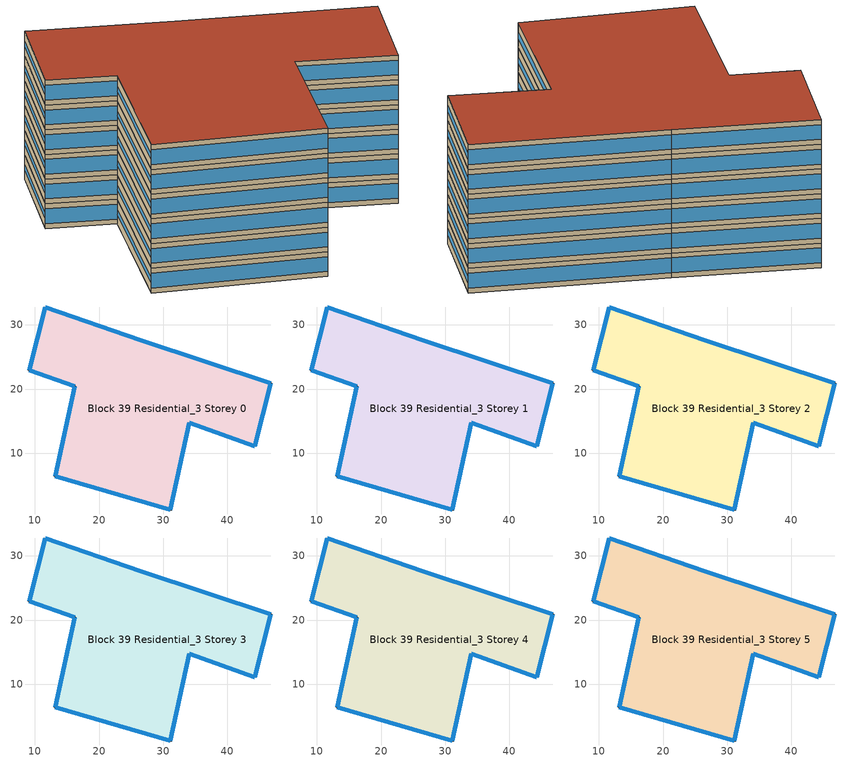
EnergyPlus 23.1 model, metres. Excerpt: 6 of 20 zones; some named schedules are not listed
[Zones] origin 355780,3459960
Block 39 Residential_3 Storey 0
 floor ground (Project Floor): 46.78,20.89 44.27,11.05 34.03,14.74 31.08,1.15 13.16,6.38 16.21,20.42 9.1,22.96 11.61,32.79 26.5,27.6 z0
 wall outside (Project Wall): 26.5,27.6 11.61,32.79 9.1,22.96 16.21,20.42 13.16,6.38 31.08,1.15 34.03,14.74 44.27,11.05 46.78,20.89 26.5,27.6 z0:3
 window (Residential_north_window_construction): 26.49,27.6 11.62,32.79 / 46.77,20.89 26.51,27.59 z0.6:2.4
 window (Residential_west_window_construction): 11.61,32.78 9.1,22.96 / 16.21,20.41 13.16,6.39 z1.2:1.8
 window (Residential_south_window_construction): 9.1,22.96 16.2,20.42 / 13.17,6.38 31.08,1.15 / 34.04,14.74 44.26,11.06 z0.6:2.4
 window (Residential_east_window_construction): 31.09,1.15 34.03,14.74 / 44.27,11.06 46.78,20.88 z1.12:1.88
 roof outside (Project Ceiling): 44.27,11.05 46.78,20.89 26.5,27.6 11.61,32.79 9.1,22.96 16.21,20.42 13.16,6.38 31.08,1.15 34.03,14.74 z3
Block 39 Residential_3 Storey 1
 floor outside (Project Floor): 46.78,20.89 44.27,11.05 34.03,14.74 31.08,1.15 13.16,6.38 16.21,20.42 9.1,22.96 11.61,32.79 26.5,27.6 z3
 wall outside (Project Wall): 26.5,27.6 11.61,32.79 9.1,22.96 16.21,20.42 13.16,6.38 31.08,1.15 34.03,14.74 44.27,11.05 46.78,20.89 26.5,27.6 z3:6
 window (Residential_north_window_construction): 26.49,27.6 11.62,32.79 / 46.77,20.89 26.51,27.59 z3.6:5.4
 window (Residential_west_window_construction): 11.61,32.78 9.1,22.96 / 16.21,20.41 13.16,6.39 z4.2:4.8
 window (Residential_south_window_construction): 9.1,22.96 16.2,20.42 / 13.17,6.38 31.08,1.15 / 34.04,14.74 44.26,11.06 z3.6:5.4
 window (Residential_east_window_construction): 31.09,1.15 34.03,14.74 / 44.27,11.06 46.78,20.88 z4.12:4.88
 roof outside (Project Ceiling): 44.27,11.05 46.78,20.89 26.5,27.6 11.61,32.79 9.1,22.96 16.21,20.42 13.16,6.38 31.08,1.15 34.03,14.74 z6
Block 39 Residential_3 Storey 2
 floor outside (Project Floor): 46.78,20.89 44.27,11.05 34.03,14.74 31.08,1.15 13.16,6.38 16.21,20.42 9.1,22.96 11.61,32.79 26.5,27.6 z6
 wall outside (Project Wall): 26.5,27.6 11.61,32.79 9.1,22.96 16.21,20.42 13.16,6.38 31.08,1.15 34.03,14.74 44.27,11.05 46.78,20.89 26.5,27.6 z6:9
 window (Residential_north_window_construction): 26.49,27.6 11.62,32.79 / 46.77,20.89 26.51,27.59 z6.6:8.4
 window (Residential_west_window_construction): 11.61,32.78 9.1,22.96 / 16.21,20.41 13.16,6.39 z7.2:7.8
 window (Residential_south_window_construction): 9.1,22.96 16.2,20.42 / 13.17,6.38 31.08,1.15 / 34.04,14.74 44.26,11.06 z6.6:8.4
 window (Residential_east_window_construction): 31.09,1.15 34.03,14.74 / 44.27,11.06 46.78,20.88 z7.12:7.88
 roof outside (Project Ceiling): 44.27,11.05 46.78,20.89 26.5,27.6 11.61,32.79 9.1,22.96 16.21,20.42 13.16,6.38 31.08,1.15 34.03,14.74 z9
Block 39 Residential_3 Storey 3
 floor outside (Project Floor): 46.78,20.89 44.27,11.05 34.03,14.74 31.08,1.15 13.16,6.38 16.21,20.42 9.1,22.96 11.61,32.79 26.5,27.6 z9
 wall outside (Project Wall): 26.5,27.6 11.61,32.79 9.1,22.96 16.21,20.42 13.16,6.38 31.08,1.15 34.03,14.74 44.27,11.05 46.78,20.89 26.5,27.6 z9:12
 window (Residential_north_window_construction): 26.49,27.6 11.62,32.79 / 46.77,20.89 26.51,27.59 z9.6:11.4
 window (Residential_west_window_construction): 11.61,32.78 9.1,22.96 / 16.21,20.41 13.16,6.39 z10.2:10.8
 window (Residential_south_window_construction): 9.1,22.96 16.2,20.42 / 13.17,6.38 31.08,1.15 / 34.04,14.74 44.26,11.06 z9.6:11.4
 window (Residential_east_window_construction): 31.09,1.15 34.03,14.74 / 44.27,11.06 46.78,20.88 z10.12:10.88
 roof outside (Project Ceiling): 44.27,11.05 46.78,20.89 26.5,27.6 11.61,32.79 9.1,22.96 16.21,20.42 13.16,6.38 31.08,1.15 34.03,14.74 z12
Block 39 Residential_3 Storey 4
 floor outside (Project Floor): 46.78,20.89 44.27,11.05 34.03,14.74 31.08,1.15 13.16,6.38 16.21,20.42 9.1,22.96 11.61,32.79 26.5,27.6 z12
 wall outside (Project Wall): 26.5,27.6 11.61,32.79 9.1,22.96 16.21,20.42 13.16,6.38 31.08,1.15 34.03,14.74 44.27,11.05 46.78,20.89 26.5,27.6 z12:15
 window (Residential_north_window_construction): 26.49,27.6 11.62,32.79 / 46.77,20.89 26.51,27.59 z12.6:14.4
 window (Residential_west_window_construction): 11.61,32.78 9.1,22.96 / 16.21,20.41 13.16,6.39 z13.2:13.8
 window (Residential_south_window_construction): 9.1,22.96 16.2,20.42 / 13.17,6.38 31.08,1.15 / 34.04,14.74 44.26,11.06 z12.6:14.4
 window (Residential_east_window_construction): 31.09,1.15 34.03,14.74 / 44.27,11.06 46.78,20.88 z13.12:13.88
 roof outside (Project Ceiling): 44.27,11.05 46.78,20.89 26.5,27.6 11.61,32.79 9.1,22.96 16.21,20.42 13.16,6.38 31.08,1.15 34.03,14.74 z15
Block 39 Residential_3 Storey 5
 floor outside (Project Floor): 46.78,20.89 44.27,11.05 34.03,14.74 31.08,1.15 13.16,6.38 16.21,20.42 9.1,22.96 11.61,32.79 26.5,27.6 z15
 wall outside (Project Wall): 26.5,27.6 11.61,32.79 9.1,22.96 16.21,20.42 13.16,6.38 31.08,1.15 34.03,14.74 44.27,11.05 46.78,20.89 26.5,27.6 z15:18
 window (Residential_north_window_construction): 26.49,27.6 11.62,32.79 / 46.77,20.89 26.51,27.59 z15.6:17.4
 window (Residential_west_window_construction): 11.61,32.78 9.1,22.96 / 16.21,20.41 13.16,6.39 z16.2:16.8
 window (Residential_south_window_construction): 9.1,22.96 16.2,20.42 / 13.17,6.38 31.08,1.15 / 34.04,14.74 44.26,11.06 z15.6:17.4
 window (Residential_east_window_construction): 31.09,1.15 34.03,14.74 / 44.27,11.06 46.78,20.88 z16.12:16.88
 roof outside (Project Ceiling): 44.27,11.05 46.78,20.89 26.5,27.6 11.61,32.79 9.1,22.96 16.21,20.42 13.16,6.38 31.08,1.15 34.03,14.74 z18
[Building]
Building_1: North Axis=0; Terrain=City; Loads Convergence Tolerance Value=0.04; Temperature Convergence Tolerance Value=0.4; Solar Distribution=FullExterior; Maximum Number of Warmup Days=25; Minimum Number of Warmup Days=6
[Site:Location]
CHN Design_Conditions: Latitude=30; Longitude=114; Time Zone=8; Elevation=12
[SIZINGPERIOD:DESIGNDAY] Day of Month=21; DryBulb Temperature Range Modifier Type=DefaultMultipliers; Humidity Condition Type=Wetbulb; Barometric Pressure=101181; Rain Indicator=No; Snow Indicator=No; Daylight Saving Time Indicator=No; Sky Clearness=0; Begin Environment Reset Mode=FullResetAtBeginEnvironment
Name | Month | Day Type | Maximum DryBulb Temperature | Daily DryBulb Temperature Range | Wetbulb or DewPoint at Maximum DryBulb | Wind Speed | Wind Direction | Solar Model Indicator | ASHRAE Clear Sky Optical Depth for Beam Irradiance taub | ASHRAE Clear Sky Optical Depth for Diffuse Irradiance taud
Ann Htg 99.6% Condns DB | 1 | WinterDesignDay | -10 | 0 | -4.8 | 1 | 340 | ASHRAEClearSky | 0 | 0
Ann Clg .4% Condns DB=>MWB | 7 | SummerDesignDay | 40 | 6.6 | 27.1 | 3.5 | 220 | ASHRAETau | 0.781 | 1.413
[MATERIAL]
DefaultMaterial: Roughness=Rough; Thickness=0.1; Conductivity=0.1; Density=1000; Specific Heat=1000; Thermal Absorptance=0.9; Solar Absorptance=0.7; Visible Absorptance=0.7
[WINDOWMATERIAL:SIMPLEGLAZINGSYSTEM] Solar Heat Gain Coefficient=0.4; Visible Transmittance=0.6
Name | UFactor
Residential_east_window; Residential_south_window; Residential_north_window | 2
Residential_west_window | 1.5
[CONSTRUCTION]
Project Wall; Project Floor; Project Ceiling: DefaultMaterial
Residential_east_window_construction: Residential_east_window
Residential_south_window_construction: Residential_south_window
Residential_west_window_construction: Residential_west_window
Residential_north_window_construction: Residential_north_window
[SPACE] Ceiling Height=autocalculate; Volume=autocalculate; Floor Area=autocalculate; Space Type=Residential
Name | Zone
Block 39 Residential_3 Storey 0_space | Block 39 Residential_3 Storey 0
Block 39 Residential_3 Storey 1_space | Block 39 Residential_3 Storey 1
Block 39 Residential_3 Storey 2_space | Block 39 Residential_3 Storey 2
Block 39 Residential_3 Storey 3_space | Block 39 Residential_3 Storey 3
Block 39 Residential_3 Storey 4_space | Block 39 Residential_3 Storey 4
Block 39 Residential_3 Storey 5_space | Block 39 Residential_3 Storey 5
[SPACELIST]
Residential: Block 39 Residential_3 Storey 0_space, Block 39 Residential_3 Storey 1_space, Block 39 Residential_3 Storey 2_space, Block 39 Residential_3 Storey 3_space, Block 39 Residential_3 Storey 4_space, Block 39 Residential_3 Storey 5_space, Block 39 Residential_3 Storey 6_space, Block 39 Residential_3 Storey 7_space, Block 39 Residential_3 Storey 8_space, Block 39 Residential_3 Storey 9_space, Block 39 Residential_3 Storey 10_space, Block 39 Residential_3 Storey 11_space, Block 39 Residential_3 Storey 12_space, Block 39 Residential_3 Storey 13_space, Block 39 Residential_3 Storey 14_space, Block 39 Residential_3 Storey 15_space, Block 39 Residential_3 Storey 16_space, Block 39 Residential_3 Storey 17_space, Block 39 Residential_3 Storey 18_space, Block 39 Residential_3 Storey 19_space
[ZONE] Type=1; Multiplier=1; Ceiling Height=autocalculate; Volume=autocalculate; Floor Area=autocalculate; Part of Total Floor Area=Yes
Block 39 Residential_3 Storey 0; Block 39 Residential_3 Storey 1; Block 39 Residential_3 Storey 2; Block 39 Residential_3 Storey 3; Block 39 Residential_3 Storey 4; Block 39 Residential_3 Storey 5
[PEOPLE]
People_for_residential: Zone or ZoneList or Space or SpaceList=Residential; Number of People Schedule=SeasonalSchedule_Schedule_residential_people; Number of People Calculation Method=People/Area; People per Floor Area=0.04; Fraction Radiant=0.3; Sensible Heat Fraction=autocalculate; Activity Level Schedule=SeasonalSchedule_Schedule_residential_activity; Carbon Dioxide Generation Rate=3.82e-08; Enable ASHRAE 55 Comfort Warnings=No; Mean Radiant Temperature Calculation Type=ZoneAveraged; Clothing Insulation Calculation Method=ClothingInsulationSchedule; Cold Stress Temperature Threshold=15.56; Heat Stress Temperature Threshold=30
[LIGHTS]
Light_for_residential: Zone or ZoneList or Space or SpaceList=Residential; Schedule=SeasonalSchedule_residential_lighting; Design Level Calculation Method=Watts/Area; Watts per Zone Floor Area=5; Return Air Fraction=0; Fraction Radiant=0.32; Fraction Visible=0.25; Fraction Replaceable=1; EndUse Subcategory=General; Return Air Fraction Calculated from Plenum Temperature=No; Return Air Fraction Function of Plenum Temperature Coefficient 1=0; Return Air Fraction Function of Plenum Temperature Coefficient 2=0
[ELECTRICEQUIPMENT]
Equipment_for_residential: Zone or ZoneList or Space or SpaceList=Residential; Schedule=SeasonalSchedule_Schedule_residential_equipment; Design Level Calculation Method=Watts/Area; Watts per Zone Floor Area=3.8; Fraction Latent=0; Fraction Radiant=0; Fraction Lost=0; EndUse Subcategory=Electric Equipment
[DAYLIGHTING:CONTROLS] Illuminance Setpoint at Reference Point 1=300
Name | Zone or Space | Glare Calculation Daylighting Reference Point | Daylighting Reference Point 1
Dlight_Block 39 Residential_3 Storey 0 | Block 39 Residential_3 Storey 0 | Rpoint_Block 39 Residential_3 Storey 0 | Rpoint_Block 39 Residential_3 Storey 0
Dlight_Block 39 Residential_3 Storey 1 | Block 39 Residential_3 Storey 1 | Rpoint_Block 39 Residential_3 Storey 1 | Rpoint_Block 39 Residential_3 Storey 1
Dlight_Block 39 Residential_3 Storey 2 | Block 39 Residential_3 Storey 2 | Rpoint_Block 39 Residential_3 Storey 2 | Rpoint_Block 39 Residential_3 Storey 2
Dlight_Block 39 Residential_3 Storey 3 | Block 39 Residential_3 Storey 3 | Rpoint_Block 39 Residential_3 Storey 3 | Rpoint_Block 39 Residential_3 Storey 3
Dlight_Block 39 Residential_3 Storey 4 | Block 39 Residential_3 Storey 4 | Rpoint_Block 39 Residential_3 Storey 4 | Rpoint_Block 39 Residential_3 Storey 4
Dlight_Block 39 Residential_3 Storey 5 | Block 39 Residential_3 Storey 5 | Rpoint_Block 39 Residential_3 Storey 5 | Rpoint_Block 39 Residential_3 Storey 5
[HVACTEMPLATE:THERMOSTAT]
Name | Heating Setpoint Schedule | Cooling Setpoint Schedule
Thermostat_for_office | SeasonalSchedule_office_heating | SeasonalSchedule_office_cooling
Thermostat_for_commercial | SeasonalSchedule_commerical_heating | SeasonalSchedule_commerical_cooling
Thermostat_for_residential | SeasonalSchedule_residential_heating | SeasonalSchedule_residential_cooling
Thermostat_for_school | SeasonalSchedule_school_heating | SeasonalSchedule_school_cooling
Thermostat_for_hospital | SeasonalSchedule_hospital_heating | SeasonalSchedule_hospital_cooling
Thermostat_for_industrial | SeasonalSchedule_Industrial_heating | SeasonalSchedule_Industrial_cooling
Thermostat_for_transport | SeasonalSchedule_transport_heating | SeasonalSchedule_transport_cooling
Thermostat_for_administration | SeasonalSchedule_administration_heating | SeasonalSchedule_administration_cooling
[HVACTEMPLATE:ZONE:IDEALLOADSAIRSYSTEM] Template Thermostat=Thermostat_for_residential; Maximum Heating Supply Air Temperature=50; Minimum Cooling Supply Air Temperature=13; Maximum Heating Supply Air Humidity Ratio=0.0156; Minimum Cooling Supply Air Humidity Ratio=0.0077; Heating Limit=NoLimit; Cooling Limit=NoLimit; Dehumidification Control Type=ConstantSensibleHeatRatio; Cooling Sensible Heat Ratio=0.7; Dehumidification Setpoint=60; Humidification Control Type=None; Humidification Setpoint=30; Outdoor Air Method=DetailedSpecification; Outdoor Air Flow Rate per Person=0.00944; Outdoor Air Flow Rate per Zone Floor Area=0; Outdoor Air Flow Rate per Zone=0; Design Specification Outdoor Air Object=Ventilation_for_residential; Demand Controlled Ventilation Type=None; Outdoor Air Economizer Type=NoEconomizer; Heat Recovery Type=None; Sensible Heat Recovery Effectiveness=0.7; Latent Heat Recovery Effectiveness=0.65
Block 39 Residential_3 Storey 0; Block 39 Residential_3 Storey 1; Block 39 Residential_3 Storey 2; Block 39 Residential_3 Storey 3; Block 39 Residential_3 Storey 4; Block 39 Residential_3 Storey 5
[DESIGNSPECIFICATION:OUTDOORAIR]
Ventilation_for_residential: Outdoor Air Method=Flow/Person; Outdoor Air Flow per Person=0.00833333; Outdoor Air Flow per Zone Floor Area=0; Outdoor Air Flow per Zone=0; Outdoor Air Flow Air Changes per Hour=0
[SCHEDULE:WEEK:DAILY]
Schedule_office_heating_summer_weekly: Schedule_office_heating_summer_hourly, Schedule_office_heating_summer_hourly, Schedule_office_heating_summer_hourly, Schedule_office_heating_summer_hourly, Schedule_office_heating_summer_hourly, Schedule_office_heating_summer_hourly, Schedule_office_heating_summer_hourly, Schedule_office_heating_summer_hourly, Schedule_office_heating_summer_hourly, Schedule_office_heating_summer_hourly, Schedule_office_heating_summer_hourly, Schedule_office_heating_summer_hourly
Schedule_office_heating_winnter_weekly: Schedule_office_heating_winnter_holiday_hourly, Schedule_office_heating_winnter_weekday_hourly, Schedule_office_heating_winnter_weekday_hourly, Schedule_office_heating_winnter_weekday_hourly, Schedule_office_heating_winnter_weekday_hourly, Schedule_office_heating_winnter_weekday_hourly, Schedule_office_heating_winnter_holiday_hourly, Schedule_office_heating_winnter_holiday_hourly, Schedule_office_heating_winnter_weekday_hourly, Schedule_office_heating_winnter_weekday_hourly, Schedule_office_heating_winnter_holiday_hourly, Schedule_office_heating_winnter_holiday_hourly
Schedule_office_cooling_winnter_weekly: Schedule_office_cooling_winter_hourly, Schedule_office_cooling_winter_hourly, Schedule_office_cooling_winter_hourly, Schedule_office_cooling_winter_hourly, Schedule_office_cooling_winter_hourly, Schedule_office_cooling_winter_hourly, Schedule_office_cooling_winter_hourly, Schedule_office_cooling_winter_hourly, Schedule_office_cooling_winter_hourly, Schedule_office_cooling_winter_hourly, Schedule_office_cooling_winter_hourly, Schedule_office_cooling_winter_hourly
Schedule_office_cooling_summer_weekly: Schedule_office_cooling_summer_holiday_hourly, Schedule_office_cooling_summer_weekday_hourly, Schedule_office_cooling_summer_weekday_hourly, Schedule_office_cooling_summer_weekday_hourly, Schedule_office_cooling_summer_weekday_hourly, Schedule_office_cooling_summer_weekday_hourly, Schedule_office_cooling_summer_holiday_hourly, Schedule_office_cooling_summer_holiday_hourly, Schedule_office_cooling_summer_weekday_hourly, Schedule_office_cooling_summer_weekday_hourly, Schedule_office_cooling_summer_holiday_hourly, Schedule_office_cooling_summer_holiday_hourly
Schedule_commerical_heating_summer_weekly: Schedule_commerical_heating_summer_hourly, Schedule_commerical_heating_summer_hourly, Schedule_commerical_heating_summer_hourly, Schedule_commerical_heating_summer_hourly, Schedule_commerical_heating_summer_hourly, Schedule_commerical_heating_summer_hourly, Schedule_commerical_heating_summer_hourly, Schedule_commerical_heating_summer_hourly, Schedule_commerical_heating_summer_hourly, Schedule_commerical_heating_summer_hourly, Schedule_commerical_heating_summer_hourly, Schedule_commerical_heating_summer_hourly
Schedule_commerical_heating_winnter_weekly: Schedule_commerical_heating_winnter_holiday_hourly, Schedule_commerical_heating_winnter_weekday_hourly, Schedule_commerical_heating_winnter_weekday_hourly, Schedule_commerical_heating_winnter_weekday_hourly, Schedule_commerical_heating_winnter_weekday_hourly, Schedule_commerical_heating_winnter_weekday_hourly, Schedule_commerical_heating_winnter_holiday_hourly, Schedule_commerical_heating_winnter_holiday_hourly, Schedule_commerical_heating_winnter_weekday_hourly, Schedule_commerical_heating_winnter_weekday_hourly, Schedule_commerical_heating_winnter_holiday_hourly, Schedule_commerical_heating_winnter_holiday_hourly
Schedule_commerical_cooling_winnter_weekly: Schedule_commerical_cooling_winter_hourly, Schedule_commerical_cooling_winter_hourly, Schedule_commerical_cooling_winter_hourly, Schedule_commerical_cooling_winter_hourly, Schedule_commerical_cooling_winter_hourly, Schedule_commerical_cooling_winter_hourly, Schedule_commerical_cooling_winter_hourly, Schedule_commerical_cooling_winter_hourly, Schedule_commerical_cooling_winter_hourly, Schedule_commerical_cooling_winter_hourly, Schedule_commerical_cooling_winter_hourly, Schedule_commerical_cooling_winter_hourly
Schedule_commerical_cooling_summer_weekly: Schedule_commerical_cooling_summer_holiday_hourly, Schedule_commerical_cooling_summer_weekday_hourly, Schedule_commerical_cooling_summer_weekday_hourly, Schedule_commerical_cooling_summer_weekday_hourly, Schedule_commerical_cooling_summer_weekday_hourly, Schedule_commerical_cooling_summer_weekday_hourly, Schedule_commerical_cooling_summer_holiday_hourly, Schedule_commerical_cooling_summer_holiday_hourly, Schedule_commerical_cooling_summer_weekday_hourly, Schedule_commerical_cooling_summer_weekday_hourly, Schedule_commerical_cooling_summer_holiday_hourly, Schedule_commerical_cooling_summer_holiday_hourly
Schedule_residential_heating_winnter_weekly: Schedule_residential_heating_winnter_holiday_hourly, Schedule_residential_heating_winnter_weekday_hourly, Schedule_residential_heating_winnter_weekday_hourly, Schedule_residential_heating_winnter_weekday_hourly, Schedule_residential_heating_winnter_weekday_hourly, Schedule_residential_heating_winnter_weekday_hourly, Schedule_residential_heating_winnter_holiday_hourly, Schedule_residential_heating_winnter_holiday_hourly, Schedule_residential_heating_winnter_weekday_hourly, Schedule_residential_heating_winnter_weekday_hourly, Schedule_residential_heating_winnter_holiday_hourly, Schedule_residential_heating_winnter_holiday_hourly
Schedule_residential_lighting_weekly: Schedule_residential_lighting_holiday_hourly, Schedule_residential_lighting_weekday_hourly, Schedule_residential_lighting_weekday_hourly, Schedule_residential_lighting_weekday_hourly, Schedule_residential_lighting_weekday_hourly, Schedule_residential_lighting_weekday_hourly, Schedule_residential_lighting_holiday_hourly, Schedule_residential_lighting_holiday_hourly, Schedule_residential_lighting_weekday_hourly, Schedule_residential_lighting_weekday_hourly, Schedule_residential_lighting_holiday_hourly, Schedule_residential_lighting_holiday_hourly
Schedule_residential_equipment_weekly: Schedule_residential_equipment_holiday_hourly, Schedule_residential_equipment_weekday_hourly, Schedule_residential_equipment_weekday_hourly, Schedule_residential_equipment_weekday_hourly, Schedule_residential_equipment_weekday_hourly, Schedule_residential_equipment_weekday_hourly, Schedule_residential_equipment_holiday_hourly, Schedule_residential_equipment_holiday_hourly, Schedule_residential_equipment_weekday_hourly, Schedule_residential_equipment_weekday_hourly, Schedule_residential_equipment_holiday_hourly, Schedule_residential_equipment_holiday_hourly
Schedule_residential_people_weekly: Schedule_residential_people_holiday_hourly, Schedule_residential_people_weekday_hourly, Schedule_residential_people_weekday_hourly, Schedule_residential_people_weekday_hourly, Schedule_residential_people_weekday_hourly, Schedule_residential_people_weekday_hourly, Schedule_residential_people_holiday_hourly, Schedule_residential_people_holiday_hourly, Schedule_residential_people_weekday_hourly, Schedule_residential_people_weekday_hourly, Schedule_residential_people_holiday_hourly, Schedule_residential_people_holiday_hourly
Schedule_residential_activity_weekly: Schedule_residential_activity_holiday_hourly, Schedule_residential_activity_weekday_hourly, Schedule_residential_activity_weekday_hourly, Schedule_residential_activity_weekday_hourly, Schedule_residential_activity_weekday_hourly, Schedule_residential_activity_weekday_hourly, Schedule_residential_activity_holiday_hourly, Schedule_residential_activity_holiday_hourly, Schedule_residential_activity_weekday_hourly, Schedule_residential_activity_weekday_hourly, Schedule_residential_activity_holiday_hourly, Schedule_residential_activity_holiday_hourly
[SCHEDULE:YEAR]
SeasonalSchedule_office_heating: Schedule_office_heating_winnter_weekly, 1, 1, 3, 31, Schedule_office_heating_summer_weekly, 4, 1, 11, 30, Schedule_office_heating_winnter_weekly, 12, 1, 12, 31
SeasonalSchedule_office_cooling: Schedule_office_cooling_winnter_weekly, 1, 1, 5, 31, Schedule_office_cooling_summer_weekly, 6, 1, 9, 30, Schedule_office_cooling_winnter_weekly, 10, 1, 12, 31
SeasonalSchedule_commerical_heating: Schedule_commerical_heating_winnter_weekly, 1, 1, 3, 31, Schedule_commerical_heating_summer_weekly, 4, 1, 11, 30, Schedule_commerical_heating_winnter_weekly, 12, 1, 12, 31
SeasonalSchedule_commerical_cooling: Schedule_commerical_cooling_winnter_weekly, 1, 1, 5, 31, Schedule_commerical_cooling_summer_weekly, 6, 1, 9, 30, Schedule_commerical_cooling_winnter_weekly, 10, 1, 12, 31
SeasonalSchedule_residential_heating: Schedule_residential_heating_winnter_weekly, 1, 1, 3, 31, Schedule_residential_heating_summer_weekly, 4, 1, 11, 30, Schedule_residential_heating_winnter_weekly, 12, 1, 12, 31
SeasonalSchedule_residential_cooling: Schedule_residential_cooling_winnter_weekly, 1, 1, 5, 31, Schedule_residential_cooling_summer_weekly, 6, 1, 9, 30, Schedule_residential_cooling_winnter_weekly, 10, 1, 12, 31
SeasonalSchedule_residential_lighting: Schedule_residential_lighting_weekly, 1, 1, 12, 31
SeasonalSchedule_Schedule_residential_equipment: Schedule_residential_equipment_weekly, 1, 1, 12, 31
SeasonalSchedule_Schedule_residential_people: Schedule_residential_people_weekly, 1, 1, 12, 31
SeasonalSchedule_Schedule_residential_activity: Schedule_residential_activity_weekly, 1, 1, 12, 31
SeasonalSchedule_school_heating: Schedule_school_heating_winnter_weekly, 1, 1, 3, 31, Schedule_school_heating_summer_weekly, 4, 1, 11, 30, Schedule_school_heating_winnter_weekly, 12, 1, 12, 31
SeasonalSchedule_school_cooling: Schedule_school_cooling_winnter_weekly, 1, 1, 5, 31, Schedule_school_cooling_summer_weekly, 6, 1, 9, 30, Schedule_school_cooling_winnter_weekly, 10, 1, 12, 31
SeasonalSchedule_hospital_heating: Schedule_hospital_heating_winnter_weekly, 1, 1, 3, 31, Schedule_hospital_heating_summer_weekly, 4, 1, 11, 30, Schedule_hospital_heating_winnter_weekly, 12, 1, 12, 31
SeasonalSchedule_hospital_cooling: Schedule_hospital_cooling_winnter_weekly, 1, 1, 5, 31, Schedule_hospital_cooling_summer_weekly, 6, 1, 9, 30, Schedule_hospital_cooling_winnter_weekly, 10, 1, 12, 31
SeasonalSchedule_Industrial_heating: Schedule_Industrial_heating_winnter_weekly, 1, 1, 3, 31, Schedule_Industrial_heating_summer_weekly, 4, 1, 11, 30, Schedule_Industrial_heating_winnter_weekly, 12, 1, 12, 31
SeasonalSchedule_Industrial_cooling: Schedule_Industrial_cooling_winnter_weekly, 1, 1, 5, 31, Schedule_Industrial_cooling_summer_weekly, 6, 1, 9, 30, Schedule_Industrial_cooling_winnter_weekly, 10, 1, 12, 31
SeasonalSchedule_transport_heating: Schedule_transport_heating_winnter_weekly, 1, 1, 3, 31, Schedule_transport_heating_summer_weekly, 4, 1, 11, 30, Schedule_transport_heating_winnter_weekly, 12, 1, 12, 31
SeasonalSchedule_transport_cooling: Schedule_transport_cooling_winnter_weekly, 1, 1, 5, 31, Schedule_transport_cooling_summer_weekly, 6, 1, 9, 30, Schedule_transport_cooling_winnter_weekly, 10, 1, 12, 31
SeasonalSchedule_administration_heating: Schedule_administration_heating_winnter_weekly, 1, 1, 3, 31, Schedule_administration_heating_summer_weekly, 4, 1, 11, 30, Schedule_administration_heating_winnter_weekly, 12, 1, 12, 31
SeasonalSchedule_administration_cooling: Schedule_administration_cooling_winnter_weekly, 1, 1, 5, 31, Schedule_administration_cooling_summer_weekly, 6, 1, 9, 30, Schedule_administration_cooling_winnter_weekly, 10, 1, 12, 31
